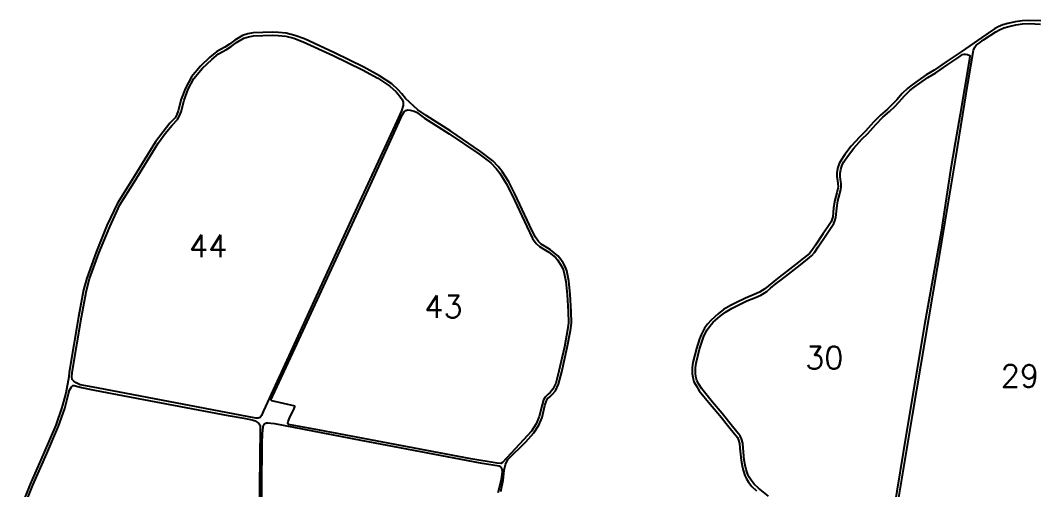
# Model space of a CAD drawing. Header units: millimetres. Extents: x 737971 to 745321, y 7825404 to 7835799.
# Drawn here: x 739478 to 741548, y 7829925 to 7830881 of the extents above; entities that cross this region are included whole.
import ezdxf
from ezdxf.enums import TextEntityAlignment as Align

# ---------------------------------------------------------------- set-up
doc = ezdxf.new("R2010")
doc.units = ezdxf.units.MM
for name, color, linetype in [('01140001341', 1, 'Continuous'), ('01140001341029', 5, 'Continuous'), ('01140001341030', 5, 'Continuous'), ('01140001341042', 5, 'Continuous'), ('01140001341043', 5, 'Continuous'), ('01140001341044', 5, 'Continuous'), ('01140001341045', 5, 'Continuous'), ('TEXTO', 7, 'Continuous')]:
    doc.layers.add(name, color=color, linetype=linetype)
doc.styles.add('Simplex', font='simplex.shx')

msp = doc.modelspace()

# ---------------------------------------------------------------- linework, layer by layer
at = {"layer": '01140001341'}
for points in [[(741554.1, 7830879.7), (741530.2, 7830880.8), (741516.5, 7830880.1), (741502.2, 7830878), (741487.5, 7830874.5), (741477, 7830871.7), (741467.4, 7830867.3), (741459.8, 7830863.3), (741434.2, 7830846.1), (741425.2, 7830839.9), (741418.4, 7830834.9), (741392.2, 7830817), (741384, 7830811.3), (741361.4, 7830796.2), (741337, 7830779.4), (741320.7, 7830769.9), (741304.4, 7830758.3), (741292.6, 7830749.8), (741283.4, 7830742.5), (741272.3, 7830731.6), (741261.2, 7830719.1), (741253.5, 7830710.8), (741242.1, 7830699.7), (741228.2, 7830688), (741214, 7830673.4), (741197.4, 7830654.9), (741185.1, 7830643), (741168.6, 7830624.8), (741155.4, 7830607.4), (741147.9, 7830595.8), (741144.3, 7830589.4), (741140.9, 7830578.9), (741139.3, 7830570.2), (741139.4, 7830563), (741140.4, 7830555.6), (741141.6, 7830547.8), (741141.7, 7830542.3), (741141.2, 7830538.3), (741138.9, 7830529.8), (741135.1, 7830514.6), (741132.5, 7830499.1), (741130.8, 7830480.4), (741129.3, 7830474.4), (741127.4, 7830470.4), (741121.2, 7830460.5), (741111.4, 7830446.5), (741095.7, 7830423.3), (741088.6, 7830412.2), (741083.3, 7830405.8), (741071.5, 7830396.2), (741055.4, 7830383.7), (741037.1, 7830369.2), (741022.1, 7830357.7), (741011.9, 7830349.9), (741000.4, 7830340.1), (740992.8, 7830334), (740981.7, 7830327), (740971, 7830322.6), (740953.5, 7830315.3), (740933.9, 7830305.7), (740922.9, 7830300.1), (740908.8, 7830292.1), (740897.8, 7830283.2), (740883.4, 7830270.6), (740875.9, 7830262.4), (740869.8, 7830254.1), (740862.9, 7830240.2), (740859.6, 7830232), (740853.7, 7830212.7), (740846.4, 7830183.8), (740844.9, 7830173.6), (740845.2, 7830160.9), (740846.1, 7830154), (740848.6, 7830144.9), (740852.8, 7830136.9), (740859.4, 7830126.5), (740881.3, 7830099.5), (740901.1, 7830076.4), (740922, 7830049.6), (740934.3, 7830034.6), (740937, 7830031), (740939.3, 7830026.2), (740941.5, 7830018.9), (740942.2, 7830009.4), (740944.4, 7829985), (740946.5, 7829973.6), (740948.6, 7829964.7), (740952.3, 7829953.7), (740955.1, 7829947.3), (740959.4, 7829940.4), (740966.5, 7829931.6), (740975.8, 7829923)], [(740455.6, 7829921.2), (740460.1, 7829944.3), (740461.9, 7829957.3), (740462.3, 7829964.6), (740464.8, 7829976.5), (740470.1, 7829986.4), (740506.3, 7830022.8), (740522.6, 7830040.8), (740532.8, 7830056.3), (740539.5, 7830072), (740545.4, 7830096.5), (740548.3, 7830105.9), (740550.4, 7830109.8), (740555.9, 7830115.1), (740560.3, 7830118.8), (740566.5, 7830126.4), (740572.8, 7830139.8), (740579.5, 7830165.3), (740590.7, 7830214.7), (740597.3, 7830249.5), (740599.2, 7830264.4), (740598.8, 7830288.2), (740596.4, 7830322.3), (740593.7, 7830350.2), (740589.8, 7830370.5), (740586.9, 7830378.1), (740582.2, 7830386.8), (740575.7, 7830396.6), (740571.8, 7830401.3), (740556.8, 7830413.5), (740546, 7830420.2), (740537.8, 7830425.1), (740532.1, 7830430.7), (740525.4, 7830439.7), (740514, 7830463.6), (740483.8, 7830527.7), (740471.9, 7830551.7), (740458.2, 7830573), (740450.4, 7830583.2), (740439, 7830595), (740414.2, 7830613.9), (740353.6, 7830655), (740303.6, 7830686.9), (740287, 7830698.6), (740261.9, 7830721.7), (740254.4, 7830730.8), (740246.8, 7830739.1), (740233.5, 7830751.5), (740208.5, 7830767.9), (740176.6, 7830785.5), (740116.8, 7830814.9), (740056, 7830842.8), (740036.4, 7830850.2), (740019.1, 7830854.4), (740003, 7830855.9), (739990.8, 7830856.7), (739951.4, 7830855.1), (739940.6, 7830853.3), (739930, 7830849.7), (739914.6, 7830840.6), (739903.4, 7830832.3), (739894, 7830826.4), (739878, 7830817.4), (739863.4, 7830805.9), (739844.2, 7830787.6), (739826, 7830765.6), (739813.8, 7830743), (739805.4, 7830720), (739799.3, 7830696.4), (739796.5, 7830688.9), (739792.6, 7830682.4), (739782, 7830671.5), (739768.2, 7830654), (739753, 7830633.7), (739704.1, 7830554.3), (739675.3, 7830508.3), (739654.2, 7830462.8), (739632, 7830409), (739613, 7830356), (739606.5, 7830332), (739596.5, 7830277.2), (739577.4, 7830164.3), (739576.6, 7830155), (739570.4, 7830121.9), (739562.5, 7830092.1), (739550.1, 7830056.6), (739526.3, 7830001.2), (739497.7, 7829936.3), (739477.9, 7829887.2)]]:
    msp.add_lwpolyline(points, dxfattribs=at)
at = {"layer": '01140001341029'}
msp.add_lwpolyline([(741262.7, 7829893.2), (741293.2, 7830076.2), (741353, 7830429.9), (741381.6, 7830601.1), (741405.9, 7830752.3), (741417.6, 7830820.1), (741419.8, 7830826.3), (741422.9, 7830830.2), (741429, 7830834.6), (741437.8, 7830840.8), (741463.1, 7830857.7), (741470.3, 7830861.4), (741479.3, 7830865.6), (741489.1, 7830868.2), (741503.5, 7830871.6), (741517.2, 7830873.6), (741530.3, 7830874.3), (741553.5, 7830873.2)], dxfattribs=at)
at = {"layer": '01140001341030'}
msp.add_lwpolyline([(741000.2, 7829911.6), (740980, 7829927.9), (740971.3, 7829936), (740964.7, 7829944.2), (740960.8, 7829950.4), (740958.4, 7829956), (740954.9, 7829966.5), (740952.9, 7829974.9), (740950.9, 7829985.9), (740948.7, 7830009.9), (740947.9, 7830020.1), (740945.4, 7830028.5), (740942.6, 7830034.4), (740939.4, 7830038.7), (740927.1, 7830053.7), (740906.1, 7830080.5), (740886.3, 7830103.6), (740864.7, 7830130.3), (740858.4, 7830140.2), (740854.6, 7830147.3), (740852.5, 7830155.3), (740851.7, 7830161.4), (740851.4, 7830173.2), (740852.8, 7830182.5), (740860, 7830211), (740865.7, 7830229.8), (740868.8, 7830237.6), (740875.4, 7830250.7), (740881, 7830258.3), (740887.9, 7830265.9), (740901.9, 7830278.2), (740912.5, 7830286.8), (740926, 7830294.4), (740936.8, 7830299.8), (740956.2, 7830309.3), (740973.5, 7830316.6), (740984.7, 7830321.2), (740996.6, 7830328.7), (741004.5, 7830335.1), (741016, 7830344.9), (741026, 7830352.5), (741041.1, 7830364.1), (741059.4, 7830378.5), (741075.6, 7830391.1), (741087.9, 7830401.1), (741093.9, 7830408.3), (741101.1, 7830419.7), (741116.7, 7830442.8), (741126.6, 7830456.8), (741133.2, 7830467.3), (741135.5, 7830472.2), (741137.2, 7830479.3), (741138.9, 7830498.3), (741141.5, 7830513.2), (741145.2, 7830528.2), (741147.6, 7830537), (741148.2, 7830542), (741148.1, 7830548.4), (741146.9, 7830556.6), (741145.9, 7830563.5), (741145.9, 7830569.7), (741147.2, 7830577.3), (741150.3, 7830586.8), (741153.5, 7830592.4), (741160.8, 7830603.6), (741173.6, 7830620.6), (741189.8, 7830638.5), (741202.1, 7830650.4), (741218.8, 7830669), (741232.7, 7830683.3), (741246.4, 7830694.9), (741258.2, 7830706.3), (741266.1, 7830714.7), (741277, 7830727.1), (741287.7, 7830737.7), (741296.5, 7830744.6), (741308.1, 7830753), (741324.2, 7830764.4), (741340.5, 7830773.9), (741365.1, 7830790.8), (741387.7, 7830805.9), (741394.9, 7830810.9), (741398.1, 7830811.7), (741401.3, 7830811.9), (741405.1, 7830810.9), (741409.6, 7830809.4), (741410.1, 7830807.8), (741408.5, 7830798), (741390.4, 7830689.8), (741379.9, 7830631.3), (741370.7, 7830575.4), (741351.7, 7830450), (741318.3, 7830264.5), (741280.3, 7830038.3), (741255.4, 7829884.8)], dxfattribs=at)
at = {"layer": '01140001341042'}
msp.add_lwpolyline([(739967.6, 7829752.8), (739970.1, 7830019.2), (739970.8, 7830039.1), (739971.8, 7830053.3), (739972.6, 7830056.5), (739974, 7830058.7), (739975.8, 7830059.8), (739978.8, 7830060.9), (739982.3, 7830061.1), (739987.9, 7830060.8), (739995.1, 7830059.6), (740170.9, 7830025.9), (740413.2, 7829979.6), (740452, 7829973.6), (740454.9, 7829972.2), (740456.7, 7829969.4), (740457.9, 7829966.2), (740458, 7829962.3), (740457.7, 7829955.9), (740455.4, 7829942.5), (740449.4, 7829918.7)], dxfattribs=at)
at = {"layer": '01140001341043'}
msp.add_lwpolyline([(740037, 7830094.9), (739989.6, 7830106), (739988.3, 7830107.1), (739988.3, 7830108.4), (739991.2, 7830114.7), (740032, 7830203.8), (740190.2, 7830545.7), (740255.2, 7830689), (740258.9, 7830694.6), (740262.4, 7830697.3), (740266.4, 7830698.8), (740271.4, 7830698.2), (740279.2, 7830696.1), (740283.8, 7830693.5), (740300.3, 7830681.9), (740350.3, 7830650), (740410.7, 7830609.1), (740435, 7830590.6), (740445.9, 7830579.3), (740453.2, 7830569.6), (740466.7, 7830548.7), (740478.4, 7830525.1), (740508.5, 7830461), (740520.3, 7830436.6), (740527.5, 7830426.7), (740534.1, 7830420.3), (740542.9, 7830415), (740553.3, 7830408.6), (740567.6, 7830397), (740570.9, 7830393), (740577.1, 7830383.8), (740581.4, 7830375.6), (740584, 7830368.8), (740587.7, 7830349.3), (740590.5, 7830321.8), (740592.8, 7830288), (740593.1, 7830264.7), (740591.3, 7830250.4), (740584.8, 7830215.9), (740573.7, 7830166.7), (740567.2, 7830141.8), (740561.4, 7830129.7), (740556, 7830123), (740551.9, 7830119.6), (740545.6, 7830113.5), (740542.7, 7830108.3), (740539.6, 7830098.1), (740533.8, 7830073.9), (740527.5, 7830059.1), (740517.8, 7830044.5), (740501.9, 7830026.9), (740458.9, 7829980.4), (740455.8, 7829978.6), (740448, 7829979.1), (740394.8, 7829988.1), (740086.6, 7830046.4), (740023.8, 7830057.9), (740022.7, 7830059), (740022, 7830061.2), (740022.8, 7830063.9), (740027.1, 7830074.3), (740032.9, 7830085.4)], close=True, dxfattribs=at)
at = {"layer": '01140001341044'}
msp.add_lwpolyline([(739957.2, 7830070.6), (739633.3, 7830132.2), (739599.6, 7830138.8), (739591.2, 7830142.4), (739586.4, 7830145.9), (739583.5, 7830149.2), (739582.6, 7830155.2), (739583.3, 7830163.6), (739602.4, 7830276.2), (739612.3, 7830330.7), (739618.7, 7830354.2), (739637.6, 7830406.9), (739659.7, 7830460.4), (739680.6, 7830505.4), (739709.2, 7830551.2), (739758, 7830630.4), (739772.9, 7830650.3), (739786.5, 7830667.5), (739797.4, 7830678.7), (739801.9, 7830686.3), (739805, 7830694.6), (739811.1, 7830718.2), (739819.3, 7830740.5), (739831, 7830762.3), (739848.5, 7830783.5), (739867.3, 7830801.3), (739881.4, 7830812.4), (739897.1, 7830821.2), (739906.8, 7830827.3), (739917.9, 7830835.6), (739932.5, 7830844.2), (739942.1, 7830847.5), (739952, 7830849.1), (739990.7, 7830850.7), (740002.5, 7830849.9), (740018.1, 7830848.5), (740034.6, 7830844.5), (740053.6, 7830837.3), (740114.2, 7830809.5), (740173.8, 7830780.2), (740205.4, 7830762.8), (740229.8, 7830746.7), (740242.6, 7830734.9), (740249.7, 7830727.1), (740254.9, 7830719.6), (740256.5, 7830714.4), (740256.5, 7830707.7), (740253.5, 7830696.7), (740244.1, 7830675.7), (740146.8, 7830465.6), (740024.4, 7830197.6), (739972.8, 7830085.8), (739968.8, 7830076.4), (739965.9, 7830072.4), (739963.9, 7830071.1), (739961.5, 7830070.7)], close=True, dxfattribs=at)
at = {"layer": '01140001341045'}
msp.add_lwpolyline([(739483.4, 7829885), (739503.2, 7829934), (739531.8, 7829998.8), (739555.7, 7830054.4), (739568.3, 7830090.3), (739576.2, 7830120.4), (739577.8, 7830127.4), (739579.7, 7830131.1), (739582.2, 7830134.7), (739585, 7830137), (739587.5, 7830137.2), (739602.1, 7830133.2), (739625.6, 7830128.3), (739703.2, 7830113.7), (739900.7, 7830076.3), (739932.5, 7830070.5), (739949.4, 7830067.4), (739956, 7830065.3), (739960, 7830062.6), (739963.3, 7830059.8), (739965.7, 7830056.3), (739965.9, 7830048.3), (739963.6, 7829874.6)], dxfattribs=at)

# ---------------------------------------------------------------- texts
at = {"layer": 'TEXTO', "linetype": 'Continuous', "style": 'Simplex'}
for s, p in [('44', (739860, 7830421.2)), ('43', (740338.9, 7830298)), ('30', (741113.8, 7830193.7)), ('29', (741511.8, 7830156.5))]:
    msp.add_text(s, height=45.5, dxfattribs=at).set_placement(p, align=Align.MIDDLE_CENTER)

doc.saveas('drawing.dxf')
